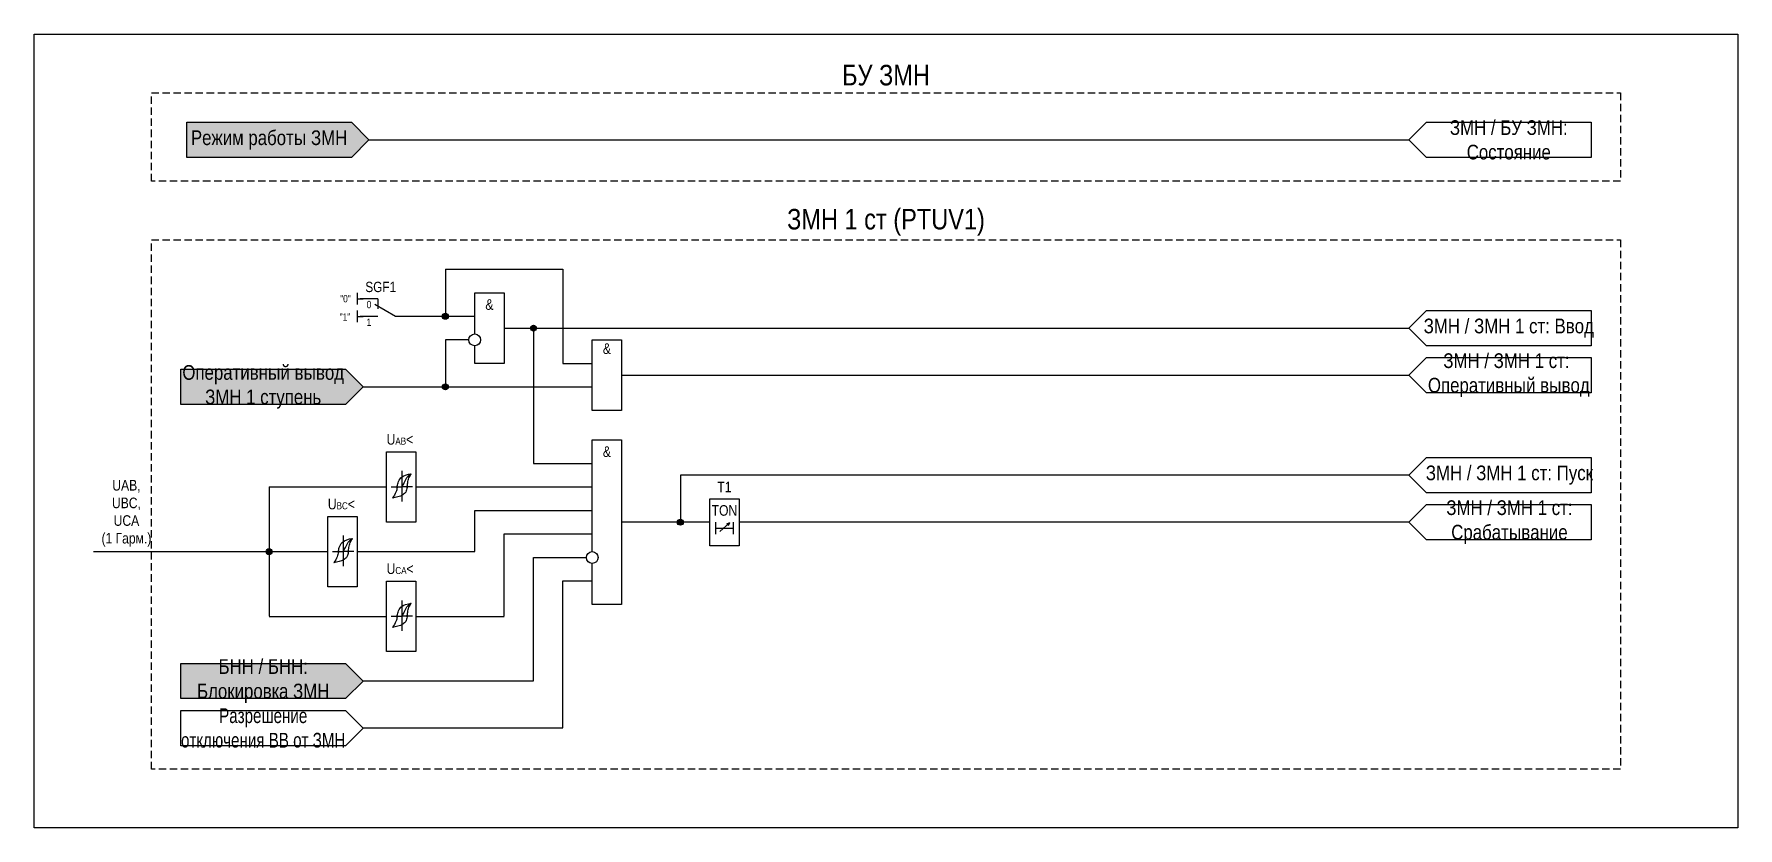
# Model space of a CAD drawing. Header units: millimetres. Extents: x -1079 to 451, y -13 to 145.
# Drawn here: x -1079 to -789, y 0 to 135 of the extents above; entities that cross this region are included whole.
import ezdxf
from ezdxf.enums import TextEntityAlignment as Align

# ---------------------------------------------------------------- set-up
doc = ezdxf.new("R2010")
doc.units = ezdxf.units.MM
doc.linetypes.add('штриховая2', pattern=[0.375, 0.25, -0.125])
doc.layers.add('TEXT', color=7, linetype='Continuous', lineweight=25, true_color=0xffffff)
doc.layers.add('Основная', color=7, linetype='Continuous')
doc.styles.add('1.8_Gost_RD', font='ARIALN.TTF', dxfattribs={"height": 1.8})
doc.styles.add('2.5_Gost_RD', font='ARIALN.TTF', dxfattribs={"height": 2.5})
doc.styles.add('3.5_Gost_RD', font='ARIALN.TTF', dxfattribs={"height": 3.5})
doc.styles.add('Вывод', font='ARIALN.TTF', dxfattribs={"height": 2.5})
doc.styles.add('Компонент', font='ARIALN.TTF', dxfattribs={"height": 3.5})

# ---------------------------------------------------------------- blocks, each defined once
blk = doc.blocks.new('Точка')
at = {"ltscale": 100}
h = blk.add_hatch(color=256, dxfattribs=at)
h.dxf.hatch_style = 1
edge = h.paths.add_edge_path()
edge.add_arc((0, 0), 0.5, 0, 360)
blk.add_circle((0, 0), 0.5, dxfattribs=at)
blk = doc.blocks.new('*U79')
at = {"layer": 'Основная', "ltscale": 0.35}
blk.add_line((6, 6), (6, 2.5), dxfattribs=at)
at = {"layer": 'Основная', "color": 0}
blk.add_line((0, 0), (7, 4), dxfattribs=at)
blk = doc.blocks.new('*U81')
at = {"layer": 'Основная', "color": 0}
for p, q in [((-3, 6), (-9, 6)), ((-3, 0), (-9, 0)), ((9, 0), (3, 0))]:
    blk.add_line(p, q, dxfattribs=at)
at = {"layer": 'Основная', "ltscale": 0.25, "xscale": -1}
blk.add_blockref('*U79', (3, 0), dxfattribs=at)
at = {"layer": 'Основная'}
for tag, height, style, p in [('ОУ', 3.5, 'Компонент', (-2, 10)), ('В1', 2.5, 'Вывод', (-14, 6)), ('В2', 2.5, 'Вывод', (-6, 4)), ('В3', 2.5, 'Вывод', (-6, -2))]:
    blk.add_attdef(tag, text='', height=height, dxfattribs=dict(at, style=style)).set_placement(p, align=Align.MIDDLE_CENTER)

msp = doc.modelspace()

# ---------------------------------------------------------------- hatches: boundary and pattern name
at = {"ltscale": 100, "true_color": 0x5496bb}
h = msp.add_hatch(color=153, dxfattribs=at)
h.dxf.hatch_style = 1
h.paths.add_polyline_path([(-1053, 120), (-1025, 120), (-1022, 117), (-1025, 114), (-1053, 114)])
h = msp.add_hatch(color=153, dxfattribs=at)
h.dxf.hatch_style = 1
h.paths.add_polyline_path([(-1054, 78), (-1026, 78), (-1023, 75), (-1026, 72), (-1054, 72)])
h = msp.add_hatch(color=153, dxfattribs=at)
h.dxf.hatch_style = 1
h.paths.add_polyline_path([(-1054, 27.98), (-1026, 27.98), (-1023, 24.98), (-1026, 21.98), (-1054, 21.98)])

# ---------------------------------------------------------------- linework, layer by layer
at = {"ltscale": 100}
for p, q in [((-1053, 120), (-1025, 120)), ((-1025, 120), (-1022, 117)), ((-842, 120), (-845, 117)), ((-842, 120), (-814, 120)), ((-814, 120), (-814, 114)), ((-1022, 117), (-1025, 114)), ((-1022, 117), (-845, 117)), ((-845, 117), (-842, 114)), ((-1025, 114), (-1053, 114)), ((-814, 114), (-842, 114)), ((-1009, 95), (-989, 95)), ((-1009, 95), (-1009, 87)), ((-989, 95), (-989, 79)), ((-1024, 91), (-1024, 89)), ((-1024, 90), (-1023, 90)), ((-1024, 88), (-1024, 86)), ((-1024, 87), (-1023, 87)), ((-1004, 87), (-1017, 87)), ((-842, 88), (-845, 85)), ((-842, 88), (-814, 88)), ((-814, 88), (-814, 82)), ((-999, 85), (-845, 85)), ((-994, 85), (-994, 62)), ((-845, 85), (-842, 82)), ((-1005, 83), (-1009, 83)), ((-1009, 83), (-1009, 75)), ((-984, 77.5), (-984, 83)), ((-984, 83), (-979, 83)), ((-979, 83), (-979, 73)), ((-814, 82), (-842, 82)), ((-989, 79), (-984, 79)), ((-842, 80), (-845, 77)), ((-842, 80), (-814, 80)), ((-814, 80), (-814, 74)), ((-1054, 78), (-1026, 78)), ((-1026, 78), (-1023, 75)), ((-984, 74), (-984, 78)), ((-979, 77), (-845, 77)), ((-845, 77), (-842, 74)), ((-1023, 75), (-1026, 72)), ((-1023, 75), (-984, 75)), ((-984, 71), (-984, 74)), ((-979, 73), (-979, 71)), ((-814, 74), (-842, 74)), ((-1026, 72), (-1054, 72)), ((-979, 71), (-984, 71)), ((-1019, 62.48), (-1019, 63.98)), ((-1019, 63.98), (-1014, 63.98)), ((-1014, 63.98), (-1014, 57.98)), ((-1019, 54.98), (-1019, 62.98)), ((-994, 62), (-984, 62)), ((-969, 60), (-969, 51.98)), ((-845, 60), (-969, 60)), ((-1014, 57.98), (-1014, 51.98)), ((-1014, 57.98), (-984, 57.98)), ((-1029, 51.48), (-1029, 52.98)), ((-1029, 52.98), (-1024, 52.98)), ((-1024, 52.98), (-1024, 46.98)), ((-1019, 51.98), (-1019, 54.98)), ((-1004, 47), (-1004, 54)), ((-1004, 54), (-984, 54)), ((-1029, 43.98), (-1029, 51.98)), ((-1014, 51.98), (-1019, 51.98)), ((-999, 36), (-999, 50)), ((-999, 50), (-984, 50)), ((-964, 52), (-979, 52)), ((-845, 52), (-959, 52)), ((-1068.89, 46.98), (-1029, 46.98)), ((-1024, 46.98), (-1004, 47)), ((-1024, 46.98), (-1024, 40.98)), ((-1029, 40.98), (-1029, 43.98)), ((-994, 25), (-994, 46)), ((-994, 46), (-985, 46)), ((-1024, 40.98), (-1029, 40.98)), ((-1019, 40.48), (-1019, 41.98)), ((-1019, 41.98), (-1014, 41.98)), ((-1019, 32.98), (-1019, 40.98)), ((-1014, 41.98), (-1014, 35.98)), ((-989, 17), (-989, 42)), ((-989, 42), (-984, 42)), ((-1014, 35.98), (-1014, 29.98)), ((-1014, 35.98), (-999, 35.98)), ((-1019, 29.98), (-1019, 32.98)), ((-1014, 30), (-1019, 30)), ((-1054, 27.98), (-1026, 27.98)), ((-1026, 27.98), (-1023, 24.98)), ((-1023, 24.98), (-1026, 21.98)), ((-1023, 25), (-994, 25)), ((-1026, 21.98), (-1054, 21.98)), ((-1054, 19.98), (-1026, 19.98)), ((-1026, 19.98), (-1023, 16.98)), ((-1023, 16.98), (-1026, 13.98)), ((-1023, 17), (-989, 17)), ((-1026, 13.98), (-1054, 13.98))]:
    msp.add_line(p, q, dxfattribs=at)
for p, q in [((-1016.4, 60.7), (-1016.4, 55.5)), ((-1026.4, 49.7), (-1026.4, 44.5)), ((-1016.4, 38.7), (-1016.4, 33.5))]:
    msp.add_line(p, q)
at = {"color": 7, "ltscale": 100}
for p, q in [((-1039, 57.98), (-1019, 57.98)), ((-1039, 57.98), (-1039, 36)), ((-1018.21, 57.99), (-1016.4, 57.99)), ((-1014.58, 57.99), (-1016.4, 57.99)), ((-962.29, 50.38), (-960.62, 51.87)), ((-960.62, 51.87), (-961.14, 51.65)), ((-960.62, 51.87), (-960.88, 51.4)), ((-1028.21, 46.99), (-1026.4, 46.99)), ((-1024.58, 46.99), (-1026.4, 46.99)), ((-1039, 35.98), (-1019, 35.98)), ((-1018.21, 35.99), (-1016.4, 35.99)), ((-1014.58, 35.99), (-1016.4, 35.99))]:
    msp.add_line(p, q, dxfattribs=at)
at = {"ltscale": 100}
for points in [[(-1079, 135), (-789, 135), (-789, 0), (-1079, 0)], [(-842, 63), (-814, 63), (-814, 57), (-842, 57), (-845, 60)], [(-964, 55.98), (-959, 55.98), (-959, 47.98), (-964, 47.98)], [(-842, 55), (-814, 55), (-814, 49), (-842, 49), (-845, 52)]]:
    msp.add_lwpolyline(points, close=True, dxfattribs=at)
at = {"linetype": 'штриховая2', "ltscale": 5}
for points in [[(-1059, 125), (-809, 125), (-809, 110), (-1059, 110)], [(-1059, 100), (-809, 100), (-809, 10), (-1059, 10)]]:
    msp.add_lwpolyline(points, close=True, dxfattribs=at)
at = {"ltscale": 100}
for points in [[(-1053, 120), (-1025, 120), (-1022, 117), (-1025, 114), (-1053, 114), (-1053, 120)], [(-1004, 84), (-1004, 91), (-999, 91), (-999, 79), (-1004, 79), (-1004, 82)], [(-1054, 78), (-1026, 78), (-1023, 75), (-1026, 72), (-1054, 72), (-1054, 78)], [(-984, 46.98), (-984, 66), (-979, 66), (-979, 38), (-984, 38), (-984, 44.98)], [(-963, 51.98), (-963, 49.98)], [(-963, 50.98), (-960, 50.98)], [(-960, 51.98), (-960, 49.98)], [(-1054, 27.98), (-1026, 27.98), (-1023, 24.98), (-1026, 21.98), (-1054, 21.98), (-1054, 27.98)], [(-1054, 19.98), (-1026, 19.98), (-1023, 16.98), (-1026, 13.98), (-1054, 13.98), (-1054, 19.98)]]:
    msp.add_lwpolyline(points, dxfattribs=at)
for centre in [(-1004, 83), (-984, 45.98)]:
    msp.add_circle(centre, 1)
for points in [[(-1017.2, 57.9), (-1017.05, 58.69), (-1016.56, 59.53), (-1014.8, 60.24)], [(-1016.4, 57.99), (-1016, 58.7), (-1015.53, 59.58), (-1014.8, 60.24)], [(-1015.52, 57.9), (-1015.4, 58.69), (-1015.19, 59.53), (-1014.8, 60.24)], [(-1017.2, 57.9), (-1017.4, 57.12), (-1018, 56.1)], [(-1015.52, 57.9), (-1015.75, 57.12), (-1016.24, 56.65), (-1018, 56.1)], [(-1027.2, 46.9), (-1027.4, 46.12), (-1028, 45.1)], [(-1025.52, 46.9), (-1025.75, 46.12), (-1026.24, 45.65), (-1028, 45.1)], [(-1027.2, 46.9), (-1027.05, 47.69), (-1026.56, 48.53), (-1024.8, 49.24)], [(-1026.4, 46.99), (-1026, 47.7), (-1025.53, 48.58), (-1024.8, 49.24)], [(-1025.52, 46.9), (-1025.4, 47.69), (-1025.19, 48.53), (-1024.8, 49.24)], [(-1017.2, 35.9), (-1017.05, 36.69), (-1016.56, 37.53), (-1014.8, 38.24)], [(-1016.4, 35.99), (-1016, 36.7), (-1015.53, 37.58), (-1014.8, 38.24)], [(-1015.52, 35.9), (-1015.4, 36.69), (-1015.19, 37.53), (-1014.8, 38.24)], [(-1017.2, 35.9), (-1017.4, 35.12), (-1018, 34.1)], [(-1015.52, 35.9), (-1015.75, 35.12), (-1016.24, 34.65), (-1018, 34.1)]]:
    msp.add_spline(points, degree=3)

# ---------------------------------------------------------------- block references
for p in [(-1009, 87), (-994, 85), (-1009, 75), (-969, 51.98), (-1039, 46.98)]:
    msp.add_blockref('Точка', p, dxfattribs=at)
at = {"layer": 'Основная', "ltscale": 0.25, "xscale": 0.5, "yscale": 0.5, "zscale": 0.5}
msp.add_blockref('*U81', (-1019, 87), dxfattribs=at).add_auto_attribs({'ОУ': 'SGF1', 'В1': '"0"', 'В2': '0', 'В3': '1'})

# ---------------------------------------------------------------- texts
at = {"color": 30, "ltscale": 100, "char_height": 3.5, "width": 250, "attachment_point": 5, "style": '3.5_Gost_RD'}
for s, insert in [('БУ ЗМН', (-934, 128)), ('ЗМН 1 ст (PTUV1)', (-934, 103))]:
    msp.add_mtext(s, dxfattribs=dict(at, insert=insert))
at = {"ltscale": 100, "attachment_point": 5}
for s, insert, char_height, width, style in [('ЗМН / БУ ЗМН: Состояние', (-828, 117), 2.5, 28, '2.5_Gost_RD'), ('&', (-1001.5, 89), 1.8, 5, '2.5_Gost_RD'), ('ЗМН / ЗМН 1 ст: Ввод', (-828, 85), 2.5, 28, '2.5_Gost_RD'), ('&', (-981.5, 81.5), 1.8, 5, '2.5_Gost_RD'), ('ЗМН / ЗМН 1 ст:  Оперативный вывод', (-828, 77), 2.5, 30.44, '2.5_Gost_RD'), ('&', (-981.5, 63.98), 1.8, 5, '2.5_Gost_RD'), ('UAB, UBC, UCA^J(1 Гарм.)', (-1063.28, 53.5), 1.8, 8.7822, '1.8_Gost_RD'), ('T1', (-961.5, 57.98), 1.8, 5, '2.5_Gost_RD'), ('TON', (-961.5, 53.98), 1.8, 5, '2.5_Gost_RD'), ('{\\W0.9;Разрешение отключения ВВ от ЗМН}', (-1040, 16.98), 2.5, 28, '2.5_Gost_RD')]:
    msp.add_mtext(s, dxfattribs=dict(at, insert=insert, char_height=char_height, width=width, style=style))
at = {"ltscale": 100, "insert": (-1027, 87.5), "char_height": 1.25, "attachment_point": 1, "style": '3.5_Gost_RD'}
msp.add_mtext_dynamic_manual_height_columns('"1"', width=2, gutter_width=17.5, heights=[0], dxfattribs=at)
at = {"color": 7, "ltscale": 100, "char_height": 1.8, "attachment_point": 1, "style": '1.8_Gost_RD'}
for s, insert in [('U{\\H0.66667x;АВ}<', (-1019, 66.98)), ('U{\\H0.66667x;ВС}<', (-1029, 55.98)), ('U{\\H0.66667x;СА}<', (-1019, 44.98))]:
    msp.add_mtext_dynamic_manual_height_columns(s, width=8, gutter_width=17.5, heights=[0], dxfattribs=dict(at, insert=insert))
at = {"color": 0, "ltscale": 100, "char_height": 2.5, "width": 28, "attachment_point": 5, "style": '2.5_Gost_RD'}
for s, insert in [('{\\C256;ЗМН / ЗМН 1 ст: Пуск}', (-827.89, 60)), ('{\\C256;ЗМН / ЗМН 1 ст: Срабатывание}', (-827.89, 52))]:
    msp.add_mtext(s, dxfattribs=dict(at, insert=insert))
at = {"layer": 'TEXT', "color": 0, "ltscale": 100, "char_height": 2.5, "width": 28, "attachment_point": 5, "style": '2.5_Gost_RD'}
for s, insert in [('{\\C256;Режим работы ЗМН}', (-1039, 117)), ('{\\C256;Оперативный вывод ЗМН 1 ступень}', (-1040, 75)), ('{\\C256;БНН / БНН: Блокировка ЗМН}', (-1040, 24.98))]:
    msp.add_mtext(s, dxfattribs=dict(at, insert=insert))

doc.saveas('drawing.dxf')
